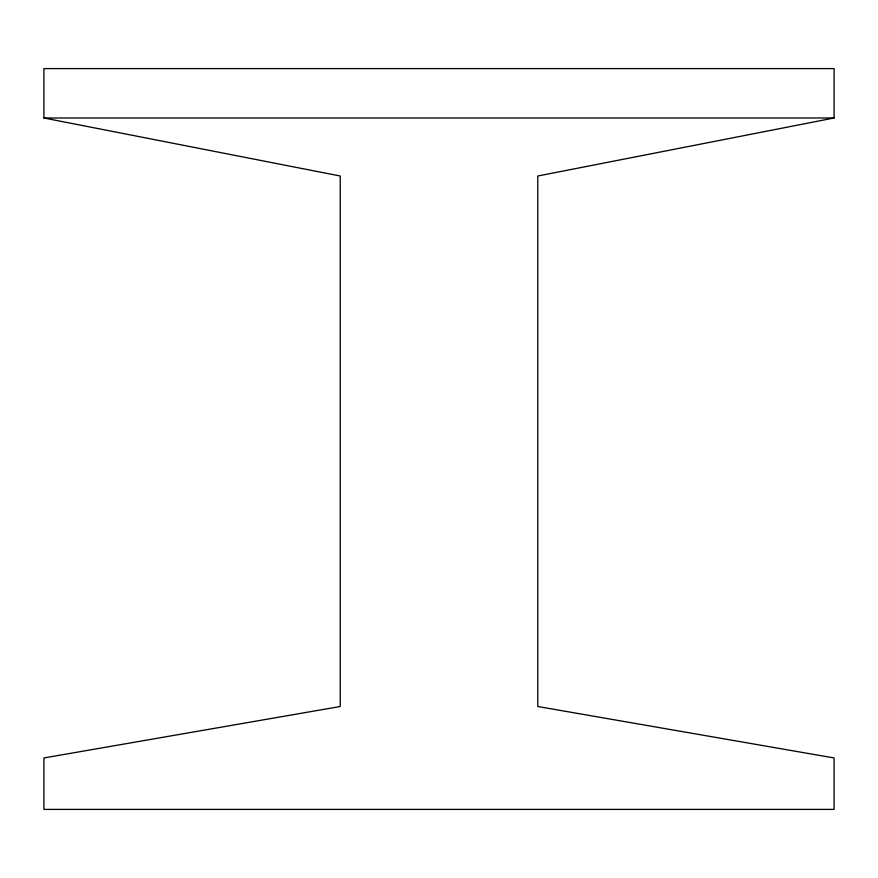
<?xml version="1.0" encoding="UTF-8"?>
<svg xmlns="http://www.w3.org/2000/svg" width="878" height="878" viewBox="0 0 878 878"><rect width="100%" height="100%" fill="white"/><g stroke="black" fill="none" stroke-linecap="round" stroke-linejoin="round"><path stroke-width="1.32" d="M834.1 117.981L537.775 176.006L537.775 706.505L834.1 757.955L834.1 809.406L43.9 809.406L43.9 757.955L340.225 706.505L340.225 176.006L43.9 117.981L43.9 68.594L834.1 68.594L834.1 117.981L43.9 117.981"/></g></svg>
